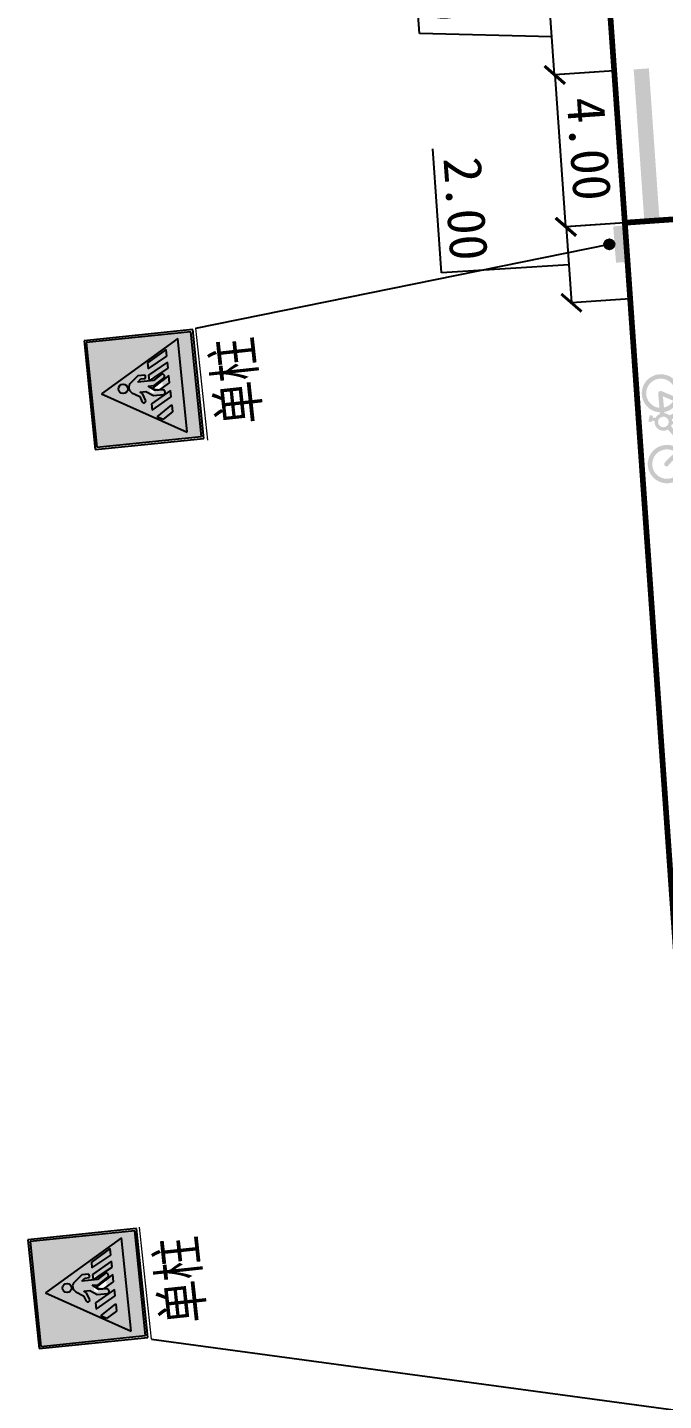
# Model space of a CAD drawing. Extents: x 561664 to 562035, y 4300329 to 4300600.
# Drawn here: x 561701.75 to 561718.45, y 4300411.08 to 4300447.14 of the extents above; entities that cross this region are included whole.
import ezdxf

# ---------------------------------------------------------------- set-up
doc = ezdxf.new("R2010")
doc.units = 0
doc.header["$LTSCALE"] = 10
doc.layers.get('0').update_dxf_attribs({"linetype": 'CONTINUOUS'})
doc.layers.get('Defpoints').update_dxf_attribs({"linetype": 'CONTINUOUS', "lineweight": 0})
for name, color, linetype in [('@-交通标志', 7, 'CONTINUOUS'), ('@-设计标注', 7, 'CONTINUOUS'), ('@-辅助设计', 4, 'CONTINUOUS'), ('@-道路标线', 7, 'CONTINUOUS')]:
    doc.layers.add(name, color=color, linetype=linetype)
doc.styles.add('--黑体', font='simhei.ttf')
doc.styles.add('黑体', font='simhei.ttf')
doc.dimstyles.new('标志标注', dxfattribs={"dimtxt": 1, "dimasz": 0.5, "dimexe": 0, "dimexo": 0, "dimgap": 0.25, "dimtad": 1, "dimzin": 0, "dimdsep": 46, "dimtxsty": '--黑体', "dimblk": 'ARCHTICK', "dimcen": 0.09, "dimadec": 0, "dimazin": 0, "dimtfac": 1, "dimtix": 1, "dimtmove": 1, "dimatfit": 0, "dimfxl": 1, "dimtolj": 1, "dimtzin": 0, "dimarcsym": 0})

# ---------------------------------------------------------------- blocks, each defined once
blk = doc.blocks.new('*U19')
at = {"layer": '@-辅助设计'}
h = blk.add_hatch(color=0, dxfattribs=at)
h.dxf.hatch_style = 1
h.paths.add_polyline_path([(0, 0), (-0.0008511232308840433, -3.999999909160382), (0.3991488675576206, -4.000085021637908), (0.3999999907885046, -8.51124775249866e-05)])
blk = doc.blocks.new('*U20')
at = {"layer": '@-道路标线', "color": 0, "linetype": 'ByBlock', "lineweight": -2, "transparency": 16777216, "rotation": 274.0121914370716}
for p in [(561744.8153584226, 4300437.464567862), (561744.8888255939, 4300436.417141218), (561744.9622927652, 4300435.369714573), (561745.0357599364, 4300434.322287929), (561745.1092271077, 4300433.274861285), (561745.182694279, 4300432.227434641), (561745.2561614503, 4300431.180007997), (561745.3296286216, 4300430.132581353), (561745.4030957929, 4300429.085154708), (561745.4765629641, 4300428.037728065), (561745.5500301354, 4300426.990301421), (561745.6234973067, 4300425.942874776), (561745.696964478, 4300424.895448132), (561745.7704316493, 4300423.848021489)]:
    blk.add_blockref('*U19', p, dxfattribs=at)
blk = doc.blocks.new('_ARCHTICK')
at = {"color": 0, "linetype": 'ByBlock', "const_width": 0.15}
blk.add_lwpolyline([(-0.5, -0.5), (0.5, 0.5)], dxfattribs=at)
blk = doc.blocks.new('*D29')
at = {"layer": '@-设计标注', "color": 0, "lineweight": -2, "transparency": 16777216}
for p, q in [((561712.0410322505, 4300446.975433682), (561711.813343985, 4300450.231527577)), ((561717.0162388433, 4300447.994275716), (561715.4512157572, 4300447.884838641)), ((561715.590728726, 4300445.889710234), (561715.4512157572, 4300447.884838641)), ((561715.5209722416, 4300446.887274437), (561712.0410322505, 4300446.975433682)), ((561717.1557518122, 4300445.99914731), (561715.590728726, 4300445.889710234))]:
    blk.add_line(p, q, dxfattribs=at)
at = {"layer": 'Defpoints', "color": 0, "transparency": 16777216}
for p in [(561715.4512157572, 4300447.884838641), (561717.0162388433, 4300447.994275716), (561717.1557518122, 4300445.99914731)]:
    blk.add_point(p, dxfattribs=at)
at = {"layer": '@-设计标注', "color": 0, "lineweight": -2, "transparency": 16777216, "xscale": 0.5, "yscale": 0.5, "zscale": 0.5}
for p, rotation in [((561715.4512157572, 4300447.884838641), 93.99999999906755), ((561715.590728726, 4300445.889710234), 273.9999999990675)]:
    blk.add_blockref('_ARCHTICK', p, dxfattribs=dict(at, rotation=rotation))
at = {"layer": '@-设计标注', "color": 0, "transparency": 16777216, "insert": (561712.6809654481, 4300448.656189875), "char_height": 1, "attachment_point": 5, "rotation": 273.99999999906754, "style": '--黑体'}
blk.add_mtext('\\A1;2.00', dxfattribs=at)
blk = doc.blocks.new('*D30')
at = {"layer": '@-设计标注', "color": 0, "lineweight": -2, "transparency": 16777216}
for p, q in [((561717.1559722205, 4300445.999162721), (561715.6003695414, 4300445.890211692)), ((561715.6003695414, 4300445.890211692), (561715.8798362508, 4300441.899986353)), ((561717.4354389296, 4300442.008937382), (561715.8798362508, 4300441.899986353))]:
    blk.add_line(p, q, dxfattribs=at)
at = {"layer": 'Defpoints', "color": 0, "transparency": 16777216}
for p in [(561717.1559722205, 4300445.999162721), (561717.4354389296, 4300442.008937382), (561715.8798362508, 4300441.899986353)]:
    blk.add_point(p, dxfattribs=at)
at = {"layer": '@-设计标注', "color": 0, "lineweight": -2, "transparency": 16777216, "xscale": 0.5, "yscale": 0.5, "zscale": 0.5}
for p, rotation in [((561715.6003695414, 4300445.890211692), 94.00632965388647), ((561715.8798362508, 4300441.899986353), 274.0063296538864)]:
    blk.add_blockref('_ARCHTICK', p, dxfattribs=dict(at, rotation=rotation))
at = {"layer": '@-设计标注', "color": 0, "transparency": 16777216, "insert": (561716.4938743992, 4300443.947891539), "char_height": 1, "attachment_point": 5, "rotation": 274.0063296538865, "style": '--黑体'}
blk.add_mtext('\\A1;4.00', dxfattribs=at)
blk = doc.blocks.new('*D31')
at = {"layer": '@-设计标注', "color": 0, "lineweight": -2, "transparency": 16777216}
for p, q in [((561712.6171317904, 4300440.695413313), (561712.3890838149, 4300443.951482034)), ((561717.4354389296, 4300442.008937381), (561715.8936840855, 4300441.900956223)), ((561715.8936840855, 4300441.900956223), (561716.0334174405, 4300439.905843547)), ((561715.963550763, 4300440.903399885), (561712.6171317904, 4300440.695413313)), ((561717.5751722845, 4300440.013824705), (561716.0334174405, 4300439.905843547))]:
    blk.add_line(p, q, dxfattribs=at)
at = {"layer": 'Defpoints', "color": 0, "transparency": 16777216}
for p in [(561717.4354389296, 4300442.008937381), (561716.0334174405, 4300439.905843547), (561717.5751722845, 4300440.013824705)]:
    blk.add_point(p, dxfattribs=at)
at = {"layer": '@-设计标注', "color": 0, "lineweight": -2, "transparency": 16777216, "xscale": 0.5, "yscale": 0.5, "zscale": 0.5}
for p, rotation in [((561715.8936840855, 4300441.900956223), 94.00632965341413), ((561716.0334174405, 4300439.905843547), 274.0063296534141)]:
    blk.add_blockref('_ARCHTICK', p, dxfattribs=dict(at, rotation=rotation))
at = {"layer": '@-设计标注', "color": 0, "transparency": 16777216, "insert": (561713.2568793051, 4300442.376240191), "char_height": 1, "attachment_point": 5, "rotation": 274.0063296534141, "style": '--黑体'}
blk.add_mtext('\\A1;2.00', dxfattribs=at)
blk = doc.blocks.new('352')
at = {"layer": '@-交通标志'}
h = blk.add_hatch(color=5, dxfattribs=at)
h.paths.add_polyline_path([(558682.1227080894, 4300761.261268895), (558682.1113411464, 4300758.494955127), (558684.8741803032, 4300758.483602461), (558684.8855472454, 4300761.249916228)])
h.paths.add_polyline_path([(558684.6173136815, 4300759.862577248), (558682.4746954234, 4300758.637247095), (558682.4848375134, 4300761.105474015)], flags=16)
at = {"layer": '@-交通标志', "true_color": 0xffffff}
h = blk.add_hatch(color=7, dxfattribs=at)
h.paths.add_polyline_path([(558684.6173136608, 4300759.862577276), (558682.4848374916, 4300761.105474042), (558682.4746954016, 4300758.637247122)])
h.paths.add_polyline_path([(558684.160679043, 4300759.783474484, -1), (558683.9201489312, 4300759.811542819, -1)], flags=16)
h.paths.add_polyline_path([(558683.4376015154, 4300759.587587516, 0.4543393022723173), (558683.4388757849, 4300759.496923308), (558683.6161606144, 4300759.496194833), (558683.8381035228, 4300759.675023866, 0.4997538459862806), (558683.8211553174, 4300759.922197307), (558683.6290415758, 4300760.046689293), (558683.5800906509, 4300760.198538166, 0.7099010046636433), (558683.4795219005, 4300760.170929546), (558683.5464113067, 4300759.976149981), (558683.6137328807, 4300759.928071338), (558683.4523484004, 4300759.928734476), (558683.269145855, 4300760.056672409), (558682.9921165406, 4300760.057528725, 0.6313025963963962), (558682.9916017904, 4300759.932256573), (558683.2109926178, 4300759.931355082), (558683.3751299896, 4300759.799095041), (558683.2186858372, 4300759.79973788), (558682.9376179443, 4300759.619292775, 0.8273582117400655), (558683.0064102062, 4300759.528351106), (558683.2241624974, 4300759.662732546), (558683.6382464367, 4300759.661031052), (558683.5523090439, 4300759.587203764)], flags=16)
h.paths.add_polyline_path([(558683.3366460605, 4300759.652982571), (558683.3360742071, 4300759.51381366), (558682.8072036961, 4300759.225907029), (558682.8078375596, 4300759.38016651), (558683.3232446944, 4300759.653037638)], flags=16)
h.paths.add_polyline_path([(558683.2738232627, 4300759.856128884), (558682.8086298875, 4300759.572990881), (558682.8094359924, 4300759.769168702), (558683.0696867665, 4300759.913977615), (558683.2120762228, 4300759.913392528)], flags=16)
h.paths.add_polyline_path([(558683.3375144182, 4300760.269048004), (558682.8085956809, 4300759.969404225), (558682.8092915502, 4300760.138754327), (558683.338203398, 4300760.436721382)], flags=16)
h.paths.add_polyline_path([(558683.33376289, 4300759.345254214), (558683.33312214, 4300759.189317983), (558682.8058854591, 4300758.891344044), (558682.8065951071, 4300759.064047621)], flags=16)
h.paths.add_polyline_path([(558683.2317366195, 4300760.618249143), (558682.810159665, 4300760.350022743), (558682.810931321, 4300760.537816917), (558683.0913737116, 4300760.704340747)], flags=16)
at = {"layer": '@-交通标志', "true_color": 0x000000}
h = blk.add_hatch(color=18, dxfattribs=at)
edge = h.paths.add_edge_path()
edge.add_arc((558684.0404139871, 4300759.797508653), 0.1210811357809534, -90.23543036008564, 269.7645696399144)
h.paths.add_polyline_path([(558683.0696867665, 4300759.913977615), (558682.8094359924, 4300759.769168702), (558682.8086298875, 4300759.572990881), (558683.2738232627, 4300759.856128884), (558683.2120762228, 4300759.913392528)])
h.paths.add_polyline_path([(558682.8092915502, 4300760.138754327), (558682.8085956809, 4300759.969404225), (558683.3375144182, 4300760.269048004), (558683.338203398, 4300760.436721382)])
h.paths.add_polyline_path([(558683.0913737116, 4300760.704340747), (558683.2317366195, 4300760.618249143), (558682.810159665, 4300760.350022743), (558682.810931321, 4300760.537816917)])
h.paths.add_polyline_path([(558682.8058854591, 4300758.891344044), (558683.33312214, 4300759.189317983), (558683.33376289, 4300759.345254214), (558682.8065951071, 4300759.064047621)])
h.paths.add_polyline_path([(558682.8072036961, 4300759.225907029), (558683.3360742071, 4300759.51381366), (558683.3366460605, 4300759.652982571), (558683.3232446944, 4300759.653037638), (558682.8078375596, 4300759.38016651)])
edge = h.paths.add_edge_path()
edge.add_line((558683.6161606144, 4300759.496194833), (558683.8298739359, 4300759.668392931))
edge.add_line((558683.4388757849, 4300759.496923308), (558683.6161606146, 4300759.496194835))
edge.add_line((558683.5523090439, 4300759.587203764), (558683.4376015136, 4300759.587587518))
edge.add_line((558683.6382464367, 4300759.661031052), (558683.5523090438, 4300759.587203763))
edge.add_line((558683.6137328807, 4300759.928071338), (558683.4523483994, 4300759.928734476))
edge.add_line((558683.5464113067, 4300759.976149981), (558683.6137328806, 4300759.928071338))
edge.add_line((558683.4795219005, 4300760.170929546), (558683.5464113067, 4300759.976149981))
edge.add_line((558683.6290415758, 4300760.046689293), (558683.5800906507, 4300760.198538166))
edge.add_line((558683.8210362925, 4300759.922274437), (558683.6290415763, 4300760.046689293))
edge.add_arc((558683.4778285123, 4300759.542811841), 0.0601919635284594, 131.9368995524257, 229.6735591186198)
edge.add_arc((558683.7368632958, 4300759.792249793), 0.1548919021556077, -53.09518480092535, 57.08251987619002)
edge.add_arc((558683.5346291309, 4300760.167165851), 0.05523560497511079, 34.60897662837891, 176.0928990945862)
edge.add_line((558683.3751299896, 4300759.799095041), (558683.2186858392, 4300759.799737879))
edge.add_line((558683.2109926178, 4300759.931355082), (558683.3751299886, 4300759.799095041))
edge.add_line((558682.9916017904, 4300759.932256573), (558683.2109926168, 4300759.931355083))
edge.add_line((558683.269145855, 4300760.056672409), (558682.9921165404, 4300760.057528727))
edge.add_line((558683.4523484004, 4300759.928734476), (558683.2691458565, 4300760.056672406))
edge.add_arc((558683.0216966073, 4300759.994770045), 0.06938034463297908, 115.2359214083729, 244.2932178714558)
edge.add_line((558683.0064102062, 4300759.528351106), (558683.2241624974, 4300759.662732546))
edge.add_line((558683.2186858372, 4300759.79973788), (558682.9376179434, 4300759.619292774))
edge.add_arc((558682.980683273, 4300759.580379701), 0.05804179345693839, 137.8995886104355, 296.3113261429734)
h = blk.add_hatch(color=18, dxfattribs=at)
edge = h.paths.add_edge_path()
edge.add_line((558683.6161606144, 4300759.496194833), (558683.8298739359, 4300759.668392931))
edge.add_arc((558683.7368632958, 4300759.792249793), 0.1548919021556077, -53.09518480092535, 57.08251987619002)
edge.add_line((558683.8210362925, 4300759.922274437), (558683.6290415763, 4300760.046689293))
edge.add_line((558683.6290415758, 4300760.046689293), (558683.5800906507, 4300760.198538166))
edge.add_arc((558683.5346291309, 4300760.167165851), 0.05523560497511079, 34.60897662837891, 176.0928990945862)
edge.add_line((558683.4795219005, 4300760.170929546), (558683.5464113067, 4300759.976149981))
edge.add_line((558683.5464113067, 4300759.976149981), (558683.6137328806, 4300759.928071338))
edge.add_line((558683.6137328807, 4300759.928071338), (558683.4523483994, 4300759.928734476))
edge.add_line((558683.4523484004, 4300759.928734476), (558683.2691458565, 4300760.056672406))
edge.add_line((558683.269145855, 4300760.056672409), (558682.9921165404, 4300760.057528727))
edge.add_arc((558683.0216966073, 4300759.994770045), 0.06938034463297908, 115.2359214083729, 244.2932178714558)
edge.add_line((558682.9916017904, 4300759.932256573), (558683.2109926168, 4300759.931355083))
edge.add_line((558683.2109926178, 4300759.931355082), (558683.3751299886, 4300759.799095041))
edge.add_line((558683.3751299896, 4300759.799095041), (558683.2186858392, 4300759.799737879))
edge.add_line((558683.2186858372, 4300759.79973788), (558682.9376179434, 4300759.619292774))
edge.add_arc((558682.980683273, 4300759.580379701), 0.05804179345693839, 137.8995886104355, 296.3113261429734)
edge.add_line((558683.0064102062, 4300759.528351106), (558683.2241624974, 4300759.662732546))
edge.add_line((558683.2241624974, 4300759.662732546), (558683.6382464363, 4300759.661031051))
edge.add_line((558683.6382464367, 4300759.661031052), (558683.5523090438, 4300759.587203763))
edge.add_line((558683.5523090439, 4300759.587203764), (558683.4376015136, 4300759.587587518))
edge.add_arc((558683.4778285123, 4300759.542811841), 0.0601919635284594, 131.9368995524257, 229.6735591186198)
edge.add_line((558683.4388757849, 4300759.496923308), (558683.6161606146, 4300759.496194835))
edge = h.paths.add_edge_path()
edge.add_line((558683.3366460605, 4300759.652982571), (558683.3232446936, 4300759.653037638))
edge.add_line((558683.3360742071, 4300759.51381366), (558683.3366460601, 4300759.65298257))
edge.add_line((558683.2120762228, 4300759.913392528), (558683.0696867685, 4300759.913977615))
edge.add_line((558683.2738232627, 4300759.856128884), (558683.2120762216, 4300759.913392527))
edge.add_line((558683.3375144182, 4300760.269048004), (558683.3382033982, 4300760.436721382))
at = {"layer": '@-交通标志', "color": 5}
for p, q in [((558682.0705000162, 4300761.313907793), (558682.0587022493, 4300758.442747052)), ((558684.9381861445, 4300761.302124304), (558682.0705000162, 4300761.313907793)), ((558682.1227080706, 4300761.261268922), (558682.1113411257, 4300758.494955154)), ((558682.1227080706, 4300761.261268922), (558682.1113411257, 4300758.494955154)), ((558684.8855472264, 4300761.249916255), (558682.1227080706, 4300761.261268922)), ((558684.8855472264, 4300761.249916255), (558682.1227080706, 4300761.261268922)), ((558684.8741802815, 4300758.483602487), (558684.8855472264, 4300761.249916255)), ((558684.8741802815, 4300758.483602487), (558684.8855472264, 4300761.249916255)), ((558684.9263883783, 4300758.430963563), (558684.9381861445, 4300761.302124304)), ((558682.0587022493, 4300758.442747052), (558684.9263883783, 4300758.430963563)), ((558682.1113411257, 4300758.494955154), (558684.8741802815, 4300758.483602487)), ((558682.1113411257, 4300758.494955154), (558684.8741802815, 4300758.483602487))]:
    blk.add_line(p, q, dxfattribs=at)
at = {"layer": '@-交通标志'}
for p, q in [((558682.4848374916, 4300761.105474042), (558682.4746954016, 4300758.637247122)), ((558682.4848374916, 4300761.105474042), (558682.4746954016, 4300758.637247122)), ((558684.6173136608, 4300759.862577276), (558682.4848374916, 4300761.105474042)), ((558684.6173136608, 4300759.862577276), (558682.4848374916, 4300761.105474042)), ((558683.338203398, 4300760.436721382), (558682.8092915502, 4300760.138754327)), ((558683.2317366195, 4300760.618249143), (558682.810159665, 4300760.350022743)), ((558682.810159665, 4300760.350022743), (558682.810931321, 4300760.537816917)), ((558682.810931321, 4300760.537816917), (558683.0913737116, 4300760.704340747)), ((558683.0913737116, 4300760.704340747), (558683.2317366195, 4300760.618249143)), ((558683.3375144182, 4300760.269048004), (558683.338203398, 4300760.436721382)), ((558682.8085956809, 4300759.969404225), (558683.3375144182, 4300760.269048004)), ((558682.8092915502, 4300760.138754327), (558682.8085956809, 4300759.969404225)), ((558683.269145855, 4300760.056672409), (558682.9921165406, 4300760.057528725)), ((558683.4523484004, 4300759.928734476), (558683.269145855, 4300760.056672409)), ((558683.4795219005, 4300760.170929546), (558683.5464113067, 4300759.976149981)), ((558683.6290415758, 4300760.046689293), (558683.5800906509, 4300760.198538166)), ((558683.8210362925, 4300759.922274437), (558683.6290415758, 4300760.046689293)), ((558682.4746954016, 4300758.637247122), (558684.6173136608, 4300759.862577276)), ((558682.4746954016, 4300758.637247122), (558684.6173136608, 4300759.862577276)), ((558682.8086298875, 4300759.572990881), (558683.2738232627, 4300759.856128884)), ((558682.8094359924, 4300759.769168702), (558682.8086298875, 4300759.572990881)), ((558683.0696867665, 4300759.913977615), (558682.8094359924, 4300759.769168702)), ((558683.2186858372, 4300759.79973788), (558682.9376179443, 4300759.619292775)), ((558682.9916017904, 4300759.932256573), (558683.2109926178, 4300759.931355082)), ((558683.2120762228, 4300759.913392528), (558683.0696867665, 4300759.913977615)), ((558683.2109926178, 4300759.931355082), (558683.3751299896, 4300759.799095041)), ((558683.2738232627, 4300759.856128884), (558683.2120762228, 4300759.913392528)), ((558683.3751299896, 4300759.799095041), (558683.2186858372, 4300759.79973788)), ((558683.6137328807, 4300759.928071338), (558683.4523484004, 4300759.928734476)), ((558683.5464113067, 4300759.976149981), (558683.6137328807, 4300759.928071338)), ((558683.6161606144, 4300759.496194833), (558683.8298739364, 4300759.668392931)), ((558683.33376289, 4300759.345254214), (558682.8065951071, 4300759.064047621)), ((558682.8072036961, 4300759.225907029), (558683.3360742071, 4300759.51381366)), ((558682.8078375596, 4300759.38016651), (558682.8072036961, 4300759.225907029)), ((558683.3232446944, 4300759.653037638), (558682.8078375596, 4300759.38016651)), ((558683.0064102062, 4300759.528351106), (558683.2241624974, 4300759.662732546)), ((558683.2241624974, 4300759.662732546), (558683.6382464367, 4300759.661031052)), ((558683.3366460605, 4300759.652982571), (558683.3232446944, 4300759.653037638)), ((558683.33312214, 4300759.189317983), (558683.33376289, 4300759.345254214)), ((558683.3360742071, 4300759.51381366), (558683.3366460605, 4300759.652982571)), ((558683.5523090439, 4300759.587203764), (558683.4376015154, 4300759.587587516)), ((558683.4388757849, 4300759.496923308), (558683.6161606144, 4300759.496194833)), ((558683.6382464367, 4300759.661031052), (558683.5523090439, 4300759.587203764)), ((558682.8058854591, 4300758.891344044), (558683.33312214, 4300759.189317983)), ((558682.8065951071, 4300759.064047621), (558682.8058854591, 4300758.891344044))]:
    blk.add_line(p, q, dxfattribs=at)
blk.add_circle((558684.0404139871, 4300759.797508653), 0.1210811357809534, dxfattribs=at)
for centre, radius, start, end in [((558683.0216966073, 4300759.994770045), 0.06938034463297908, 115.2359214221162, 244.2932178973218), ((558683.5346291309, 4300760.167165851), 0.05523560497511079, 34.6089766439338, 176.0928990671525), ((558683.7368632958, 4300759.792249793), 0.1548919021556077, 306.9048152131789, 57.08251984691726), ((558682.980683273, 4300759.580379701), 0.05804179345693839, 137.8995886114394, 296.3113261619566), ((558683.4778285123, 4300759.542811841), 0.0601919635284594, 131.9368995313305, 229.6735591065119)]:
    blk.add_arc(centre, radius, start, end, dxfattribs=at)
blk = doc.blocks.new('353')
at = {"layer": '@-交通标志', "linetype": 'Continuous', "lineweight": 0}
blk.add_line((558681.9744230728, 4300761.371477164, 418.9175582280978), (558681.9751793318, 4300758.413871169, 0.004897114631639), dxfattribs=at)
at = {"layer": '@-设计标注'}
blk.add_blockref('352', (0, 0), dxfattribs=at)
at = {"layer": '@-交通标志', "color": 7, "lineweight": -3, "style": '黑体', "width": 0.8}
blk.add_text('单柱', height=1.049999999999996, rotation=270.0559088691591, dxfattribs=at).set_placement((558680.551244588, 4300761.062775975))
blk = doc.blocks.new('A$C61B13433')
at = {"layer": '@-交通标志', "linetype": 'ByBlock', "lineweight": -3}
for points in [[(0.1324567483885739, 0, 1), (-0.1324567483885739, 0, 1)], [(0.5444273818575311, -0.2349370551073662), (0.4803246297815349, -0.007809696993717807), (-0.4397338052804116, -0.2674802106848801), (-0.3756310532044154, -0.4946075687985285)]]:
    blk.add_hatch(color=14, dxfattribs=at).paths.add_polyline_path(points)
at = {"layer": '@-交通标志', "color": 14}
blk.add_circle((0, 0), 0.1324567483885739, dxfattribs=at)

msp = doc.modelspace()

# ---------------------------------------------------------------- hatches: boundary and pattern name
at = {"layer": '@-道路标线'}
h = msp.add_hatch(color=7, dxfattribs=at)
edge = h.paths.add_edge_path()
edge.add_line((561719.2921248233, 4300437.21052818), (561719.3468345992, 4300437.230883729))
edge.add_ellipse((561719.8013919672, 4300437.273997163), major_axis=(0.4371507294697033, -0.1318293962856651), ratio=0.9999805706952836, start_angle=200.1195756284293, end_angle=202.1999952957983, ccw=False)
edge.add_ellipse((561719.495755701, 4300437.240848476), major_axis=(-0.04340362233796796, -0.1439278772509509), ratio=0.9999999506772708, start_angle=219.8589830386828, end_angle=284.2785924977287, ccw=False)
edge.add_ellipse((561719.444061238, 4300437.336931787), major_axis=(-0.01236639457853612, -0.0410073819893921), ratio=0.9999998303205472, start_angle=113.18325781182659, end_angle=206.501347011118, ccw=False)
edge.add_line((561719.4866256068, 4300437.341707487), (561719.5223634117, 4300436.946916433))
edge.add_ellipse((561719.50206455, 4300436.983295025), major_axis=(-0.01202779015525926, -0.03988455828839915), ratio=0.9999998508462595, start_angle=310.81329457208363, end_angle=405.9425271505703, ccw=False)
edge.add_ellipse((561719.8013919672, 4300437.273997163), major_axis=(-0.1318298387319256, -0.4371521966364422), ratio=0.999999995276094, start_angle=307.0992444217952, end_angle=329.14455822133897, ccw=False)
edge.add_line((561719.3732034737, 4300437.115454463), (561719.2567671606, 4300437.072132684))
edge.add_line((561719.2567671599, 4300437.072132684), (561719.3393704686, 4300436.159624345))
edge.add_ellipse((561719.4153072067, 4300434.983323414), major_axis=(1.128550187081611, -0.3403313315329929), ratio=0.9999997747193812, start_angle=102.93400800517048, end_angle=110.4751074252666, ccw=False)
edge.add_line((561719.4944018867, 4300436.159416224), (561719.5997782117, 4300436.130607886))
edge.add_line((561719.5997782123, 4300436.130607884), (561719.6081114081, 4300436.411135269))
edge.add_ellipse((561719.6667749962, 4300436.409392643), major_axis=(0.05619005304563862, -0.01694495804513905), ratio=0.9999999969862579, start_angle=15.0799806736444, end_angle=195.0799806736443, ccw=False)
edge.add_line((561719.7254385861, 4300436.407650013), (561719.7150712012, 4300436.058643913))
edge.add_ellipse((561719.6562277671, 4300436.054332247), major_axis=(0.05648850092953419, -0.01703495950620124), ratio=0.9999999565071804, start_angle=-94.40099306387123, end_angle=20.972252427922285, ccw=False)
edge.add_line((561719.6349083163, 4300435.999317509), (561719.4750925683, 4300436.04300878))
edge.add_ellipse((561719.4153072067, 4300434.983323414), major_axis=(-0.3064413320848123, -1.016169804572713), ratio=0.9999999809832021, start_angle=193.5523853715453, end_angle=221.8935450160579)
edge.add_ellipse((561718.5416930706, 4300435.670301962), major_axis=(-0.1455673422229667, -0.4827062220769296), ratio=0.9999999808311439, start_angle=-98.18991527179861, end_angle=139.7104712913849, ccw=False)
edge.add_ellipse((561718.5416930706, 4300435.670301962), major_axis=(-0.1455673417972744, -0.4827062206653217), ratio=0.9999999833191034, start_angle=153.487581228541, end_angle=261.8100847081013, ccw=False)
edge.add_ellipse((561719.4153072067, 4300434.983323414), major_axis=(-0.340331270304855, -1.128549984047038), ratio=0.9999999987140331, start_angle=217.7231741279261, end_angle=223.3859971820988, ccw=False)
edge.add_line((561718.9940012066, 4300436.084210108), (561718.566722328, 4300436.5787317))
edge.add_ellipse((561718.4479916521, 4300436.77711903), major_axis=(-0.06675326202648318, -0.221356070888208), ratio=0.9999999485642296, start_angle=280.9424230675123, end_angle=407.6811191826454, ccw=False)
edge.add_line((561718.2179889266, 4300436.800640257), (561718.1464042303, 4300436.813761074))
edge.add_line((561718.1464042306, 4300436.813761072), (561718.136928593, 4300436.770591807))
edge.add_line((561718.1369285925, 4300436.770591808), (561718.0532319741, 4300436.788963186))
edge.add_line((561718.0532319747, 4300436.788963186), (561718.0899262702, 4300436.956135684))
edge.add_line((561718.0899262704, 4300436.956135684), (561718.1736228878, 4300436.937764307))
edge.add_line((561718.1736228882, 4300436.937764307), (561718.1647867319, 4300436.897508385))
edge.add_line((561718.1647867296, 4300436.897508385), (561718.2425869777, 4300436.883248311))
edge.add_ellipse((561718.4479916521, 4300436.77711903), major_axis=(0.221356062072251, -0.06675325936789844), ratio=0.9999998710940378, start_angle=156.077858777343, end_angle=169.4568067655877, ccw=False)
edge.add_line((561718.2727187645, 4300436.927896745), (561718.2944177098, 4300436.949947124))
edge.add_ellipse((561718.4479916521, 4300436.77711903), major_axis=(-0.06675326134270974, -0.2213560686207923), ratio=0.99999997824153, start_angle=219.2364363992578, end_angle=238.4055656186149, ccw=False)
edge.add_line((561718.3596823063, 4300436.990791596), (561718.3561001149, 4300437.030363622))
edge.add_ellipse((561718.3805964539, 4300437.5304757), major_axis=(0.4793878087952059, -0.1445666246441891), ratio=0.999999957172602, start_angle=251.5529690226818, end_angle=283.97727336007733, ccw=False)
edge.add_line((561718.0917665256, 4300437.121465392), (561718.0004465382, 4300437.204595062))
edge.add_ellipse((561718.3805964539, 4300437.5304757), major_axis=(-0.1445666184189494, -0.4793877881521024), ratio=0.9999999765459381, start_angle=90.72597712170881, end_angle=327.3860601384187, ccw=False)
edge.add_line((561718.8617774589, 4300437.391994703), (561719.2921248272, 4300437.21052818))
edge = h.paths.add_edge_path(flags=16)
edge.add_line((561719.1427484868, 4300437.029710419), (561718.6665486486, 4300436.85253352))
edge.add_ellipse((561718.4479916521, 4300436.77711903), major_axis=(-0.0667533550084711, -0.2213563792196196), ratio=0.9999989921065656, start_angle=113.33312174311399, end_angle=125.81877227170509, ccw=False)
edge.add_line((561718.677684059, 4300436.803499006), (561718.7557406512, 4300436.789191946))
edge.add_line((561718.7557406534, 4300436.789191946), (561718.7627882811, 4300436.836691049))
edge.add_line((561718.7627882814, 4300436.836691048), (561718.8475495143, 4300436.824114693))
edge.add_line((561718.8475495136, 4300436.824114694), (561718.820443141, 4300436.64142505))
edge.add_line((561718.8204431409, 4300436.641425049), (561718.7356819053, 4300436.654001404))
edge.add_line((561718.7356819041, 4300436.654001404), (561718.7431570311, 4300436.704381752))
edge.add_line((561718.7431570316, 4300436.704381752), (561718.671384755, 4300436.71753695))
edge.add_ellipse((561718.4479916521, 4300436.77711903), major_axis=(0.2213560618616833, -0.06675325930439845), ratio=0.9999996316774112, start_angle=-12.801403836924408, end_angle=1.8475263374838278, ccw=False)
edge.add_line((561718.6490550028, 4300436.662978618), (561719.1153723758, 4300436.123274887))
edge.add_ellipse((561719.4153072067, 4300434.983323414), major_axis=(-0.3403312448677053, -1.12854989969659), ratio=0.9999999651228509, start_angle=206.1845881327514, end_angle=211.5225778991242, ccw=False)
edge.add_line((561719.2227236932, 4300436.146234354), (561719.1427484867, 4300437.029710419))
edge = h.paths.add_edge_path(flags=16)
edge.add_line((561719.1371801511, 4300437.152878817), (561718.8183129362, 4300437.287336997))
edge.add_ellipse((561718.3805964539, 4300437.5304757), major_axis=(-0.14456661933886, -0.4793877912025579), ratio=0.9999999682488206, start_angle=387.44292668244736, end_angle=437.7305866839091, ccw=False)
edge.add_line((561718.4732308254, 4300437.038407579), (561718.4761096901, 4300437.006605157))
edge.add_ellipse((561718.4479916521, 4300436.77711903), major_axis=(0.2213560924404254, -0.06675326852587934), ratio=0.9999998818253548, start_angle=66.12125378608778, end_angle=99.79606636223912, ccw=False)
edge.add_line((561718.5986365943, 4300436.952506054), (561719.137180151, 4300437.152878816))
edge = h.paths.add_edge_path(flags=16)
edge.add_line((561718.355040657, 4300436.881723643), (561718.3419073173, 4300436.868377599))
edge.add_ellipse((561718.4479916521, 4300436.77711903), major_axis=(0.09859232057135024, -0.09930542529703781), ratio=0.9999982862807512, start_angle=184.5028513073123, end_angle=536.8305418411982)
edge = h.paths.add_edge_path(flags=16)
edge.add_ellipse((561718.5416930706, 4300435.670301962), major_axis=(-0.1116774256479043, -0.3703261143780908), ratio=0.9999999827594351, start_angle=158.9141864051265, end_angle=261.729474163011)
edge.add_ellipse((561718.5416930706, 4300435.670301962), major_axis=(-0.1116774269097756, -0.3703261185624993), ratio=0.9999999726421697, start_angle=261.7294742455286, end_angle=501.1211886144014)
edge.add_ellipse((561719.4153072067, 4300434.983323414), major_axis=(-0.3064413336176038, -1.016169809655502), ratio=0.9999999693913519, start_angle=228.2603932092995, end_angle=249.2839976678984)
edge.add_ellipse((561718.5269405904, 4300435.665481216), major_axis=(-0.01694544223030309, -0.05619165861999162), ratio=0.9999984609880854, start_angle=249.7117148502653, end_angle=428.8563375229205, ccw=False)
edge.add_ellipse((561719.4153072067, 4300434.983323414), major_axis=(-0.3403312512632098, -1.128549920904298), ratio=0.9999999672635289, start_angle=229.4454243372494, end_angle=249.28399770017649, ccw=False)
edge = h.paths.add_edge_path(flags=16)
edge.add_line((561718.7093262799, 4300437.333293891), (561718.4361075952, 4300437.448503248))
edge.add_line((561718.4361075942, 4300437.448503248), (561718.4625847432, 4300437.156013562))
edge.add_ellipse((561718.3805964539, 4300437.5304757), major_axis=(-0.1106767017044669, -0.3670076799909421), ratio=0.9999999719880538, start_angle=29.13147224983823, end_angle=75.82490958884358)
edge = h.paths.add_edge_path(flags=16)
edge.add_ellipse((561718.3805964539, 4300437.5304757), major_axis=(-0.1106767034645338, -0.3670076858273829), ratio=0.9999999542659418, start_angle=92.82568757028405, end_angle=327.3860593604895)
edge.add_line((561718.0895628786, 4300437.280989373), (561718.1594752595, 4300437.217347316))
edge.add_ellipse((561718.3805964539, 4300437.5304757), major_axis=(-0.1106767029855723, -0.3670076842391307), ratio=0.9999999059556514, start_angle=341.5529669549778, end_angle=371.5106501264239)
edge.add_line((561718.3453821266, 4300437.148763867), (561718.312324952, 4300437.513942315))
edge.add_ellipse((561718.3769457691, 4300437.525393724), major_axis=(0.06283273313752151, -0.01894815842248719), ratio=0.9999999181052606, start_angle=79.8263932664151, end_angle=206.8305000872452, ccw=False)
edge.add_line((561718.4066942359, 4300437.583891699), (561718.7526139814, 4300437.438026154))

# ---------------------------------------------------------------- linework, layer by layer
at = {"layer": '@-交通标志'}
for p, q in [((561706.1654994866, 4300439.240477074, 0.004897114632115063), (561717.0284732847, 4300441.442072805, -197.3085)), ((561705.0075156668, 4300412.688176139, 418.9175582280978), (561719.0994722099, 4300410.77638798, -197.3085))]:
    msp.add_line(p, q, dxfattribs=at)
at = {"layer": '@-道路标线', "color": 7, "linetype": 'Continuous', "const_width": 0.15, "flags": 128}
msp.add_lwpolyline([(561706.4980010309, 4300598.505163914), (561716.8367550777, 4300450.556944704, 0.02202808389933483), (561716.8367550777, 4300450.556944704), (561719.9398322989, 4300406.251211849, 0.07625615665266425), (561719.9398322989, 4300406.251211849), (561725.346517058, 4300329.150937804)], format="xyb", dxfattribs=at)
msp.add_lwpolyline([(561734.0723922084, 4300443.174153426), (561717.4354389296, 4300442.008937382)], dxfattribs=at)

# ---------------------------------------------------------------- block references
at = {"layer": '@-交通标志'}
for name, p, rotation in [('A$C61B13433', (561717.0284732847, 4300441.442072805, -197.3085), 78.62123850380816), ('353', (661022.8995176859, 8636195.76849129), 186.0892413133153), ('353', (661021.4270468339, 8636172.157028962), 186.0892413133155)]:
    msp.add_blockref(name, p, dxfattribs=dict(at, rotation=rotation))
at = {"layer": '@-道路标线', "rotation": 90}
msp.add_blockref('*U20', (4862155.133143138, 3738701.219624862), dxfattribs=at)

# ---------------------------------------------------------------- dimensions: what is measured, and where the dimension line sits
at = {"layer": '@-设计标注'}
for base, p1, p2, angle, picture, middle in [((561715.4512157572, 4300447.884838641), (561717.155751812, 4300445.999147309), (561717.0162388432, 4300447.994275715), 93.99999999906755, '*D29', (561712.0235931323, 4300447.224824694)), ((561716.0334174405, 4300439.905843547), (561717.4354389296, 4300442.008937382), (561717.5751722846, 4300440.013824706), 274.0063296534141, '*D31', (561712.599665121, 4300440.944802398))]:
    dim = msp.add_linear_dim(base=base, p1=p1, p2=p2, angle=angle, dimstyle='标志标注', dxfattribs=at)
    dim.commit()
    dim.dimension.update_dxf_attribs({"geometry": picture, "text_midpoint": middle, "dimtype": 161})
dim = msp.add_aligned_dim(p1=(561717.1559722204, 4300445.999162722), p2=(561717.4354389296, 4300442.008937382), distance=-1.5594133579902547, dimstyle='标志标注', dxfattribs=at)
dim.commit()
dim.dimension.update_dxf_attribs({"geometry": '*D30', "text_midpoint": (561716.4938743992, 4300443.947891539)})

doc.saveas('drawing.dxf')
